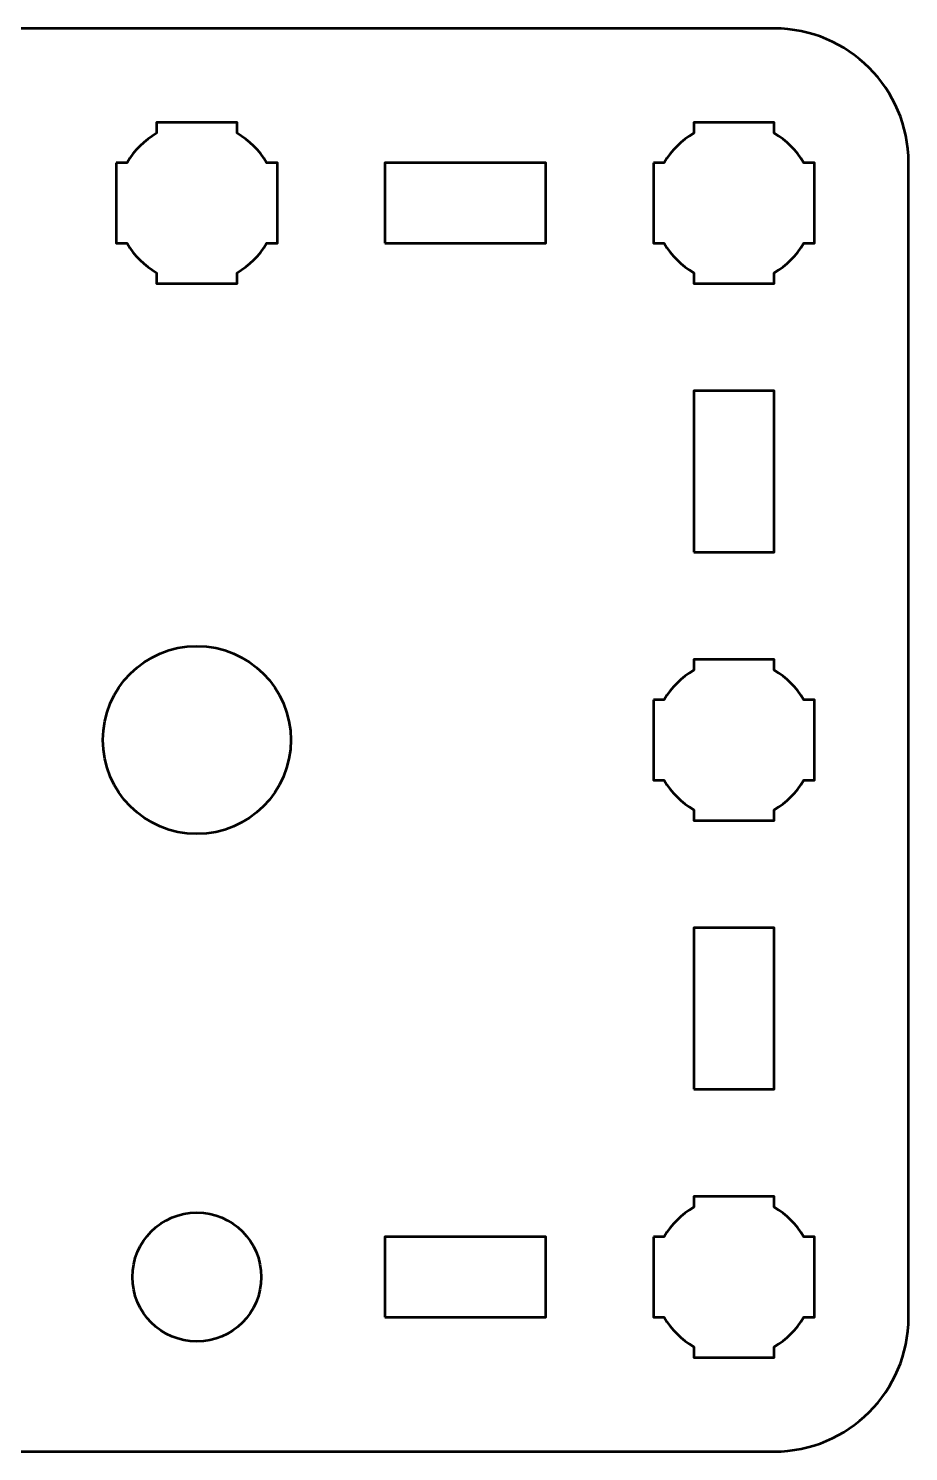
# Model space of a CAD drawing. Header units: centimetres. Extents: x -30.1 to 9.2, y -17.5 to -12.2.
# Drawn here: x -26.13 to -22.85, y -17.5 to -12.2 of the extents above; entities that cross this region are included whole.
import ezdxf

# ---------------------------------------------------------------- set-up
doc = ezdxf.new("R2010")
doc.units = ezdxf.units.CM
doc.header["$MEASUREMENT"] = 0
doc.layers.add('Layer 1', color=7, linetype='Continuous')

msp = doc.modelspace()

# ---------------------------------------------------------------- linework, layer by layer
at = {"layer": 'Layer 1', "lineweight": 53}
for points in [[(-24.8, -13), (-24.2, -13), (-24.2, -12.7), (-24.8, -12.7), (-24.8, -13)], [(-23.65, -14.15), (-23.35, -14.15), (-23.35, -13.55), (-23.65, -13.55), (-23.65, -14.15)], [(-23.65, -16.15), (-23.35, -16.15), (-23.35, -15.55), (-23.65, -15.55), (-23.65, -16.15)], [(-24.8, -17), (-24.2, -17), (-24.2, -16.7), (-24.8, -16.7), (-24.8, -17)]]:
    msp.add_lwpolyline(points, close=True, dxfattribs=at)
for centre, major_axis in [((-25.5, -14.85), (0, 0.35)), ((-25.5, -16.85), (0, 0.24))]:
    msp.add_ellipse(centre, major_axis=major_axis, ratio=1, dxfattribs=at)
for points, knots in [([(-30.15, -17), (-30.15, -17), (-30.15, -12.7), (-30.15, -12.7), (-30.15, -12.7), (-30.15, -12.42391), (-29.92609, -12.2), (-29.65, -12.2), (-29.65, -12.2), (-29.65, -12.2), (-23.35, -12.2), (-23.35, -12.2), (-23.35, -12.2), (-23.07391, -12.2), (-22.85, -12.42391), (-22.85, -12.7), (-22.85, -12.7), (-22.85, -12.7), (-22.85, -17), (-22.85, -17), (-22.85, -17), (-22.85, -17.27609), (-23.07391, -17.5), (-23.35, -17.5), (-23.35, -17.5), (-23.35, -17.5), (-29.65, -17.5), (-29.65, -17.5), (-29.65, -17.5), (-29.92609, -17.5), (-30.15, -17.27609), (-30.15, -17)], [0, 0, 0, 0, 0.125, 0.125, 0.125, 0.125, 0.25, 0.25, 0.25, 0.25, 0.375, 0.375, 0.375, 0.375, 0.5, 0.5, 0.5, 0.5, 0.625, 0.625, 0.625, 0.625, 0.75, 0.75, 0.75, 0.75, 0.875, 0.875, 0.875, 0.875, 1, 1, 1, 1]), ([(-25.8, -12.7), (-25.8, -12.7), (-25.75985, -12.7), (-25.75985, -12.7), (-25.75985, -12.7), (-25.7335, -12.65447), (-25.69553, -12.6165), (-25.65, -12.59015), (-25.65, -12.59015), (-25.65, -12.59015), (-25.65, -12.55), (-25.65, -12.55), (-25.65, -12.55), (-25.65, -12.55), (-25.5, -12.55), (-25.5, -12.55), (-25.5, -12.55), (-25.5, -12.55), (-25.35, -12.55), (-25.35, -12.55), (-25.35, -12.55), (-25.35, -12.55), (-25.35, -12.59015), (-25.35, -12.59015), (-25.35, -12.59015), (-25.30447, -12.6165), (-25.2665, -12.65447), (-25.24015, -12.7), (-25.24015, -12.7), (-25.24015, -12.7), (-25.2, -12.7), (-25.2, -12.7), (-25.2, -12.7), (-25.2, -12.7), (-25.2, -12.85), (-25.2, -12.85), (-25.2, -12.85), (-25.2, -12.85), (-25.2, -13), (-25.2, -13), (-25.2, -13), (-25.2, -13), (-25.24015, -13), (-25.24015, -13), (-25.24015, -13), (-25.2665, -13.04553), (-25.30447, -13.0835), (-25.35, -13.10985), (-25.35, -13.10985), (-25.35, -13.10985), (-25.35, -13.15), (-25.35, -13.15), (-25.35, -13.15), (-25.35, -13.15), (-25.5, -13.15), (-25.5, -13.15), (-25.5, -13.15), (-25.5, -13.15), (-25.65, -13.15), (-25.65, -13.15), (-25.65, -13.15), (-25.65, -13.15), (-25.65, -13.10985), (-25.65, -13.10985), (-25.65, -13.10985), (-25.69553, -13.0835), (-25.7335, -13.04553), (-25.75985, -13), (-25.75985, -13), (-25.75985, -13), (-25.8, -13), (-25.8, -13), (-25.8, -13), (-25.8, -13), (-25.8, -12.85), (-25.8, -12.85), (-25.8, -12.85), (-25.8, -12.85), (-25.8, -12.7), (-25.8, -12.7)], [0, 0, 0, 0, 0.05, 0.05, 0.05, 0.05, 0.1, 0.1, 0.1, 0.1, 0.15, 0.15, 0.15, 0.15, 0.2, 0.2, 0.2, 0.2, 0.25, 0.25, 0.25, 0.25, 0.3, 0.3, 0.3, 0.3, 0.35, 0.35, 0.35, 0.35, 0.4, 0.4, 0.4, 0.4, 0.45, 0.45, 0.45, 0.45, 0.5, 0.5, 0.5, 0.5, 0.55, 0.55, 0.55, 0.55, 0.6, 0.6, 0.6, 0.6, 0.65, 0.65, 0.65, 0.65, 0.7, 0.7, 0.7, 0.7, 0.75, 0.75, 0.75, 0.75, 0.8, 0.8, 0.8, 0.8, 0.85, 0.85, 0.85, 0.85, 0.9, 0.9, 0.9, 0.9, 0.95, 0.95, 0.95, 0.95, 1, 1, 1, 1]), ([(-23.8, -12.7), (-23.8, -12.7), (-23.75985, -12.7), (-23.75985, -12.7), (-23.75985, -12.7), (-23.7335, -12.65447), (-23.69553, -12.6165), (-23.65, -12.59015), (-23.65, -12.59015), (-23.65, -12.59015), (-23.65, -12.55), (-23.65, -12.55), (-23.65, -12.55), (-23.65, -12.55), (-23.5, -12.55), (-23.5, -12.55), (-23.5, -12.55), (-23.5, -12.55), (-23.35, -12.55), (-23.35, -12.55), (-23.35, -12.55), (-23.35, -12.55), (-23.35, -12.59015), (-23.35, -12.59015), (-23.35, -12.59015), (-23.30447, -12.6165), (-23.2665, -12.65447), (-23.24015, -12.7), (-23.24015, -12.7), (-23.24015, -12.7), (-23.2, -12.7), (-23.2, -12.7), (-23.2, -12.7), (-23.2, -12.7), (-23.2, -12.85), (-23.2, -12.85), (-23.2, -12.85), (-23.2, -12.85), (-23.2, -13), (-23.2, -13), (-23.2, -13), (-23.2, -13), (-23.24015, -13), (-23.24015, -13), (-23.24015, -13), (-23.2665, -13.04553), (-23.30447, -13.0835), (-23.35, -13.10985), (-23.35, -13.10985), (-23.35, -13.10985), (-23.35, -13.15), (-23.35, -13.15), (-23.35, -13.15), (-23.35, -13.15), (-23.5, -13.15), (-23.5, -13.15), (-23.5, -13.15), (-23.5, -13.15), (-23.65, -13.15), (-23.65, -13.15), (-23.65, -13.15), (-23.65, -13.15), (-23.65, -13.10985), (-23.65, -13.10985), (-23.65, -13.10985), (-23.69553, -13.0835), (-23.7335, -13.04553), (-23.75985, -13), (-23.75985, -13), (-23.75985, -13), (-23.8, -13), (-23.8, -13), (-23.8, -13), (-23.8, -13), (-23.8, -12.85), (-23.8, -12.85), (-23.8, -12.85), (-23.8, -12.85), (-23.8, -12.7), (-23.8, -12.7)], [0, 0, 0, 0, 0.05, 0.05, 0.05, 0.05, 0.1, 0.1, 0.1, 0.1, 0.15, 0.15, 0.15, 0.15, 0.2, 0.2, 0.2, 0.2, 0.25, 0.25, 0.25, 0.25, 0.3, 0.3, 0.3, 0.3, 0.35, 0.35, 0.35, 0.35, 0.4, 0.4, 0.4, 0.4, 0.45, 0.45, 0.45, 0.45, 0.5, 0.5, 0.5, 0.5, 0.55, 0.55, 0.55, 0.55, 0.6, 0.6, 0.6, 0.6, 0.65, 0.65, 0.65, 0.65, 0.7, 0.7, 0.7, 0.7, 0.75, 0.75, 0.75, 0.75, 0.8, 0.8, 0.8, 0.8, 0.85, 0.85, 0.85, 0.85, 0.9, 0.9, 0.9, 0.9, 0.95, 0.95, 0.95, 0.95, 1, 1, 1, 1]), ([(-23.8, -14.7), (-23.8, -14.7), (-23.75985, -14.7), (-23.75985, -14.7), (-23.75985, -14.7), (-23.7335, -14.65447), (-23.69553, -14.6165), (-23.65, -14.59015), (-23.65, -14.59015), (-23.65, -14.59015), (-23.65, -14.55), (-23.65, -14.55), (-23.65, -14.55), (-23.65, -14.55), (-23.5, -14.55), (-23.5, -14.55), (-23.5, -14.55), (-23.5, -14.55), (-23.35, -14.55), (-23.35, -14.55), (-23.35, -14.55), (-23.35, -14.55), (-23.35, -14.59015), (-23.35, -14.59015), (-23.35, -14.59015), (-23.30447, -14.6165), (-23.2665, -14.65447), (-23.24015, -14.7), (-23.24015, -14.7), (-23.24015, -14.7), (-23.2, -14.7), (-23.2, -14.7), (-23.2, -14.7), (-23.2, -14.7), (-23.2, -14.85), (-23.2, -14.85), (-23.2, -14.85), (-23.2, -14.85), (-23.2, -15), (-23.2, -15), (-23.2, -15), (-23.2, -15), (-23.24015, -15), (-23.24015, -15), (-23.24015, -15), (-23.2665, -15.04553), (-23.30447, -15.0835), (-23.35, -15.10985), (-23.35, -15.10985), (-23.35, -15.10985), (-23.35, -15.15), (-23.35, -15.15), (-23.35, -15.15), (-23.35, -15.15), (-23.5, -15.15), (-23.5, -15.15), (-23.5, -15.15), (-23.5, -15.15), (-23.65, -15.15), (-23.65, -15.15), (-23.65, -15.15), (-23.65, -15.15), (-23.65, -15.10985), (-23.65, -15.10985), (-23.65, -15.10985), (-23.69553, -15.0835), (-23.7335, -15.04553), (-23.75985, -15), (-23.75985, -15), (-23.75985, -15), (-23.8, -15), (-23.8, -15), (-23.8, -15), (-23.8, -15), (-23.8, -14.85), (-23.8, -14.85), (-23.8, -14.85), (-23.8, -14.85), (-23.8, -14.7), (-23.8, -14.7)], [0, 0, 0, 0, 0.05, 0.05, 0.05, 0.05, 0.1, 0.1, 0.1, 0.1, 0.15, 0.15, 0.15, 0.15, 0.2, 0.2, 0.2, 0.2, 0.25, 0.25, 0.25, 0.25, 0.3, 0.3, 0.3, 0.3, 0.35, 0.35, 0.35, 0.35, 0.4, 0.4, 0.4, 0.4, 0.45, 0.45, 0.45, 0.45, 0.5, 0.5, 0.5, 0.5, 0.55, 0.55, 0.55, 0.55, 0.6, 0.6, 0.6, 0.6, 0.65, 0.65, 0.65, 0.65, 0.7, 0.7, 0.7, 0.7, 0.75, 0.75, 0.75, 0.75, 0.8, 0.8, 0.8, 0.8, 0.85, 0.85, 0.85, 0.85, 0.9, 0.9, 0.9, 0.9, 0.95, 0.95, 0.95, 0.95, 1, 1, 1, 1]), ([(-23.8, -16.7), (-23.8, -16.7), (-23.75985, -16.7), (-23.75985, -16.7), (-23.75985, -16.7), (-23.7335, -16.65447), (-23.69553, -16.6165), (-23.65, -16.59015), (-23.65, -16.59015), (-23.65, -16.59015), (-23.65, -16.55), (-23.65, -16.55), (-23.65, -16.55), (-23.65, -16.55), (-23.5, -16.55), (-23.5, -16.55), (-23.5, -16.55), (-23.5, -16.55), (-23.35, -16.55), (-23.35, -16.55), (-23.35, -16.55), (-23.35, -16.55), (-23.35, -16.59015), (-23.35, -16.59015), (-23.35, -16.59015), (-23.30447, -16.6165), (-23.2665, -16.65447), (-23.24015, -16.7), (-23.24015, -16.7), (-23.24015, -16.7), (-23.2, -16.7), (-23.2, -16.7), (-23.2, -16.7), (-23.2, -16.7), (-23.2, -16.85), (-23.2, -16.85), (-23.2, -16.85), (-23.2, -16.85), (-23.2, -17), (-23.2, -17), (-23.2, -17), (-23.2, -17), (-23.24015, -17), (-23.24015, -17), (-23.24015, -17), (-23.2665, -17.04553), (-23.30447, -17.0835), (-23.35, -17.10985), (-23.35, -17.10985), (-23.35, -17.10985), (-23.35, -17.15), (-23.35, -17.15), (-23.35, -17.15), (-23.35, -17.15), (-23.5, -17.15), (-23.5, -17.15), (-23.5, -17.15), (-23.5, -17.15), (-23.65, -17.15), (-23.65, -17.15), (-23.65, -17.15), (-23.65, -17.15), (-23.65, -17.10985), (-23.65, -17.10985), (-23.65, -17.10985), (-23.69553, -17.0835), (-23.7335, -17.04553), (-23.75985, -17), (-23.75985, -17), (-23.75985, -17), (-23.8, -17), (-23.8, -17), (-23.8, -17), (-23.8, -17), (-23.8, -16.85), (-23.8, -16.85), (-23.8, -16.85), (-23.8, -16.85), (-23.8, -16.7), (-23.8, -16.7)], [0, 0, 0, 0, 0.05, 0.05, 0.05, 0.05, 0.1, 0.1, 0.1, 0.1, 0.15, 0.15, 0.15, 0.15, 0.2, 0.2, 0.2, 0.2, 0.25, 0.25, 0.25, 0.25, 0.3, 0.3, 0.3, 0.3, 0.35, 0.35, 0.35, 0.35, 0.4, 0.4, 0.4, 0.4, 0.45, 0.45, 0.45, 0.45, 0.5, 0.5, 0.5, 0.5, 0.55, 0.55, 0.55, 0.55, 0.6, 0.6, 0.6, 0.6, 0.65, 0.65, 0.65, 0.65, 0.7, 0.7, 0.7, 0.7, 0.75, 0.75, 0.75, 0.75, 0.8, 0.8, 0.8, 0.8, 0.85, 0.85, 0.85, 0.85, 0.9, 0.9, 0.9, 0.9, 0.95, 0.95, 0.95, 0.95, 1, 1, 1, 1])]:
    msp.add_open_spline(points, degree=3, knots=knots, dxfattribs=at)

doc.saveas('drawing.dxf')
